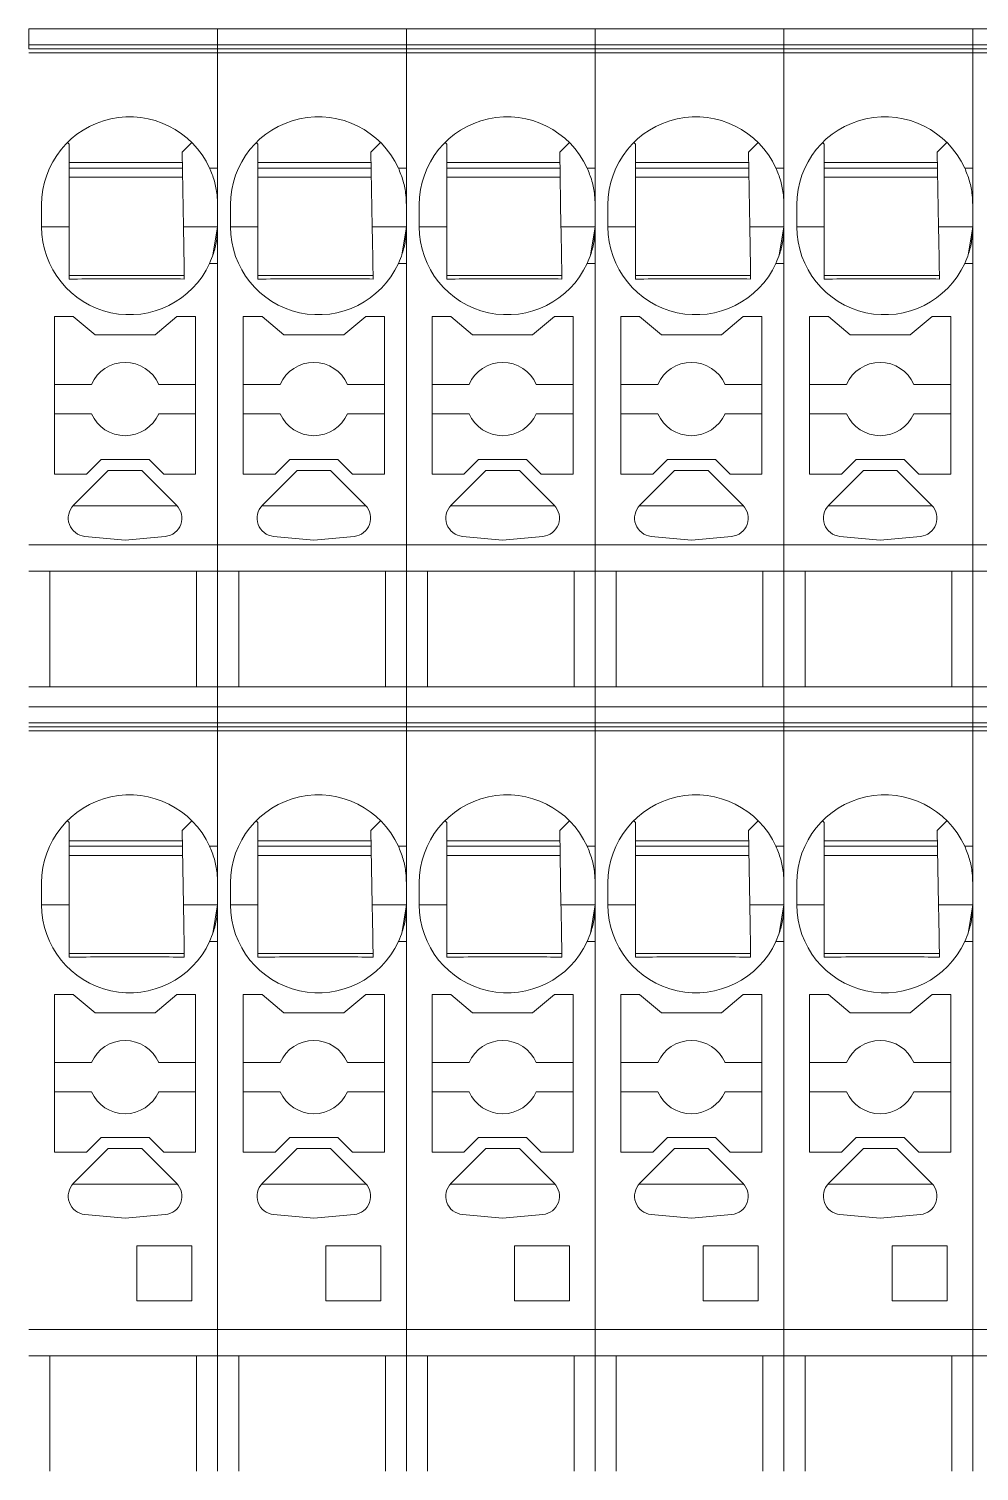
# Model space of a CAD drawing. Header units: millimetres. Extents: x 91 to 341, y 63 to 263.
# Drawn here: x 217.05 to 230.01, y 110.11 to 129.79 of the extents above; entities that cross this region are included whole.
import ezdxf

# ---------------------------------------------------------------- set-up
doc = ezdxf.new("R2010")
doc.units = ezdxf.units.MM

msp = doc.modelspace()

# ---------------------------------------------------------------- linework, layer by layer
at = {"color": 7, "linetype": 'Continuous', "lineweight": 15}
for p, q in [((219.627, 129.789), (217.052, 129.789)), ((217.052, 129.572), (217.052, 129.789)), ((219.627, 129.789), (219.627, 129.572)), ((222.202, 129.789), (219.627, 129.789)), ((224.777, 129.789), (222.202, 129.789)), ((222.202, 129.572), (222.202, 129.789)), ((227.352, 129.789), (224.777, 129.789)), ((224.777, 129.572), (224.777, 129.789)), ((227.352, 129.789), (227.352, 129.572)), ((229.927, 129.789), (227.352, 129.789)), ((232.502, 129.789), (229.927, 129.789)), ((229.927, 129.572), (229.927, 129.789)), ((219.627, 129.572), (217.052, 129.572)), ((217.052, 129.517), (217.052, 129.572)), ((217.052, 129.517), (219.627, 129.517)), ((217.052, 129.463), (219.627, 129.463)), ((219.627, 129.572), (219.627, 129.517)), ((222.202, 129.572), (219.627, 129.572)), ((219.627, 129.517), (219.627, 129.463)), ((219.627, 129.517), (222.202, 129.517)), ((219.627, 129.463), (219.627, 127.889)), ((219.627, 129.463), (222.202, 129.463)), ((219.627, 129.463), (219.627, 122.748)), ((224.777, 129.572), (222.202, 129.572)), ((222.202, 129.517), (222.202, 129.572)), ((222.202, 129.517), (224.777, 129.517)), ((222.202, 129.463), (222.202, 129.517)), ((222.202, 129.463), (224.777, 129.463)), ((222.202, 129.463), (222.202, 122.748)), ((222.202, 129.463), (222.202, 127.889)), ((227.352, 129.572), (224.777, 129.572)), ((224.777, 129.517), (224.777, 129.572)), ((224.777, 129.517), (227.352, 129.517)), ((224.777, 129.463), (224.777, 129.517)), ((224.777, 129.463), (227.352, 129.463)), ((224.777, 129.463), (224.777, 122.748)), ((224.777, 129.463), (224.777, 127.889)), ((227.352, 129.572), (227.352, 129.517)), ((229.927, 129.572), (227.352, 129.572)), ((227.352, 129.517), (227.352, 129.463)), ((227.352, 129.517), (229.927, 129.517)), ((227.352, 129.463), (227.352, 127.889)), ((227.352, 129.463), (229.927, 129.463)), ((227.352, 129.463), (227.352, 122.748)), ((232.502, 129.572), (229.927, 129.572)), ((229.927, 129.517), (229.927, 129.572)), ((229.927, 129.517), (232.502, 129.517)), ((229.927, 129.463), (229.927, 129.517)), ((229.927, 129.463), (232.502, 129.463)), ((229.927, 129.463), (229.927, 122.748)), ((229.927, 129.463), (229.927, 127.889)), ((217.579, 128.237), (217.602, 128.214)), ((217.602, 128.214), (217.602, 127.089)), ((219.276, 128.237), (219.144, 128.105)), ((219.161, 127.089), (219.144, 128.105)), ((220.154, 128.237), (220.177, 128.214)), ((220.177, 128.214), (220.177, 127.089)), ((221.851, 128.237), (221.719, 128.105)), ((221.736, 127.089), (221.719, 128.105)), ((222.729, 128.237), (222.752, 128.214)), ((222.752, 128.214), (222.752, 127.089)), ((224.426, 128.237), (224.294, 128.105)), ((224.311, 127.089), (224.294, 128.105)), ((225.304, 128.237), (225.327, 128.214)), ((225.327, 128.214), (225.327, 127.089)), ((227.001, 128.237), (226.869, 128.105)), ((226.886, 127.089), (226.869, 128.105)), ((227.879, 128.237), (227.902, 128.214)), ((227.902, 128.214), (227.902, 127.089)), ((229.576, 128.237), (229.444, 128.105)), ((229.461, 127.089), (229.444, 128.105)), ((219.146, 127.964), (217.602, 127.964)), ((219.148, 127.889), (217.602, 127.889)), ((219.627, 127.889), (219.518, 127.889)), ((221.721, 127.964), (220.177, 127.964)), ((221.723, 127.889), (220.177, 127.889)), ((222.202, 127.889), (222.093, 127.889)), ((224.296, 127.964), (222.752, 127.964)), ((224.298, 127.889), (222.752, 127.889)), ((224.777, 127.889), (224.668, 127.889)), ((226.871, 127.964), (225.327, 127.964)), ((226.873, 127.889), (225.327, 127.889)), ((227.352, 127.889), (227.243, 127.889)), ((229.446, 127.964), (227.902, 127.964)), ((229.448, 127.889), (227.902, 127.889)), ((229.927, 127.889), (229.818, 127.889)), ((217.602, 127.764), (219.15, 127.764)), ((220.177, 127.764), (221.725, 127.764)), ((222.752, 127.764), (224.3, 127.764)), ((225.327, 127.764), (226.875, 127.764)), ((227.902, 127.764), (229.45, 127.764)), ((217.227, 127.089), (217.227, 127.389)), ((219.802, 127.089), (219.802, 127.389)), ((222.377, 127.089), (222.377, 127.389)), ((224.952, 127.089), (224.952, 127.389)), ((227.527, 127.089), (227.527, 127.389)), ((217.227, 127.089), (217.602, 127.089)), ((219.161, 127.089), (219.627, 127.089)), ((219.563, 126.7), (219.627, 127.089)), ((219.802, 127.089), (220.177, 127.089)), ((221.736, 127.089), (222.202, 127.089)), ((222.138, 126.7), (222.202, 127.089)), ((222.377, 127.089), (222.752, 127.089)), ((224.311, 127.089), (224.777, 127.089)), ((224.713, 126.7), (224.777, 127.089)), ((224.952, 127.089), (225.327, 127.089)), ((226.886, 127.089), (227.352, 127.089)), ((227.288, 126.7), (227.352, 127.089)), ((227.527, 127.089), (227.902, 127.089)), ((229.461, 127.089), (229.927, 127.089)), ((229.863, 126.7), (229.927, 127.089)), ((219.627, 126.589), (219.518, 126.589)), ((219.627, 126.589), (219.627, 122.748)), ((222.202, 126.589), (222.093, 126.589)), ((222.202, 126.589), (222.202, 122.748)), ((224.777, 126.589), (224.668, 126.589)), ((224.777, 126.589), (224.777, 122.748)), ((227.352, 126.589), (227.243, 126.589)), ((227.352, 126.589), (227.352, 122.748)), ((229.927, 126.589), (229.818, 126.589)), ((229.927, 126.589), (229.927, 122.748)), ((217.602, 126.424), (219.177, 126.424)), ((220.177, 126.424), (221.752, 126.424)), ((222.752, 126.424), (224.327, 126.424)), ((225.327, 126.424), (226.902, 126.424)), ((227.902, 126.424), (229.477, 126.424)), ((217.658, 125.864), (217.402, 125.864)), ((217.402, 125.864), (217.402, 123.714)), ((217.956, 125.614), (217.658, 125.864)), ((219.072, 125.864), (218.774, 125.614)), ((219.327, 125.864), (219.072, 125.864)), ((219.327, 123.714), (219.327, 125.864)), ((220.233, 125.864), (219.977, 125.864)), ((219.977, 125.864), (219.977, 123.714)), ((220.531, 125.614), (220.233, 125.864)), ((221.647, 125.864), (221.349, 125.614)), ((221.902, 125.864), (221.647, 125.864)), ((221.902, 123.714), (221.902, 125.864)), ((222.808, 125.864), (222.552, 125.864)), ((222.552, 125.864), (222.552, 123.714)), ((223.106, 125.614), (222.808, 125.864)), ((224.222, 125.864), (223.924, 125.614)), ((224.477, 125.864), (224.222, 125.864)), ((224.477, 123.714), (224.477, 125.864)), ((225.383, 125.864), (225.127, 125.864)), ((225.127, 125.864), (225.127, 123.714)), ((225.681, 125.614), (225.383, 125.864)), ((226.797, 125.864), (226.499, 125.614)), ((227.052, 125.864), (226.797, 125.864)), ((227.052, 123.714), (227.052, 125.864)), ((227.958, 125.864), (227.702, 125.864)), ((227.702, 125.864), (227.702, 123.714)), ((228.256, 125.614), (227.958, 125.864)), ((229.372, 125.864), (229.074, 125.614)), ((229.627, 125.864), (229.372, 125.864)), ((229.627, 123.714), (229.627, 125.864)), ((218.774, 125.614), (217.956, 125.614)), ((221.349, 125.614), (220.531, 125.614)), ((223.924, 125.614), (223.106, 125.614)), ((226.499, 125.614), (225.681, 125.614)), ((229.074, 125.614), (228.256, 125.614)), ((217.402, 124.939), (217.907, 124.939)), ((219.327, 124.939), (218.823, 124.939)), ((219.977, 124.939), (220.482, 124.939)), ((221.902, 124.939), (221.398, 124.939)), ((222.552, 124.939), (223.057, 124.939)), ((224.477, 124.939), (223.973, 124.939)), ((225.127, 124.939), (225.632, 124.939)), ((227.052, 124.939), (226.548, 124.939)), ((227.702, 124.939), (228.207, 124.939)), ((229.627, 124.939), (229.123, 124.939)), ((217.907, 124.539), (217.402, 124.539)), ((219.327, 124.539), (218.823, 124.539)), ((220.482, 124.539), (219.977, 124.539)), ((221.902, 124.539), (221.398, 124.539)), ((223.057, 124.539), (222.552, 124.539)), ((224.477, 124.539), (223.973, 124.539)), ((225.632, 124.539), (225.127, 124.539)), ((227.052, 124.539), (226.548, 124.539)), ((228.207, 124.539), (227.702, 124.539)), ((229.627, 124.539), (229.123, 124.539)), ((218.136, 123.764), (217.663, 123.291)), ((217.838, 123.714), (218.038, 123.914)), ((218.038, 123.914), (218.692, 123.914)), ((218.136, 123.764), (218.593, 123.764)), ((218.957, 123.4), (218.593, 123.764)), ((218.692, 123.914), (218.892, 123.714)), ((220.711, 123.764), (220.238, 123.291)), ((220.413, 123.714), (220.613, 123.914)), ((220.613, 123.914), (221.267, 123.914)), ((220.711, 123.764), (221.168, 123.764)), ((221.532, 123.4), (221.168, 123.764)), ((221.267, 123.914), (221.467, 123.714)), ((223.286, 123.764), (222.813, 123.291)), ((222.988, 123.714), (223.188, 123.914)), ((223.188, 123.914), (223.842, 123.914)), ((223.286, 123.764), (223.743, 123.764)), ((224.107, 123.4), (223.743, 123.764)), ((223.842, 123.914), (224.042, 123.714)), ((225.861, 123.764), (225.388, 123.291)), ((225.563, 123.714), (225.763, 123.914)), ((225.763, 123.914), (226.417, 123.914)), ((225.861, 123.764), (226.318, 123.764)), ((226.682, 123.4), (226.318, 123.764)), ((226.417, 123.914), (226.617, 123.714)), ((228.436, 123.764), (227.963, 123.291)), ((228.138, 123.714), (228.338, 123.914)), ((228.338, 123.914), (228.992, 123.914)), ((228.436, 123.764), (228.893, 123.764)), ((229.257, 123.4), (228.893, 123.764)), ((228.992, 123.914), (229.192, 123.714)), ((217.402, 123.714), (217.838, 123.714)), ((218.892, 123.714), (219.327, 123.714)), ((219.977, 123.714), (220.413, 123.714)), ((221.467, 123.714), (221.902, 123.714)), ((222.552, 123.714), (222.988, 123.714)), ((224.042, 123.714), (224.477, 123.714)), ((225.127, 123.714), (225.563, 123.714)), ((226.617, 123.714), (227.052, 123.714)), ((227.702, 123.714), (228.138, 123.714)), ((229.192, 123.714), (229.627, 123.714)), ((219.067, 123.291), (218.957, 123.4)), ((221.642, 123.291), (221.532, 123.4)), ((224.217, 123.291), (224.107, 123.4)), ((226.792, 123.291), (226.682, 123.4)), ((229.367, 123.291), (229.257, 123.4)), ((217.654, 123.28), (219.076, 123.28)), ((220.229, 123.28), (221.651, 123.28)), ((222.804, 123.28), (224.226, 123.28)), ((225.379, 123.28), (226.801, 123.28)), ((227.954, 123.28), (229.376, 123.28)), ((217.816, 122.865), (218.365, 122.813)), ((218.365, 122.813), (218.914, 122.865)), ((220.391, 122.865), (220.94, 122.813)), ((220.94, 122.813), (221.489, 122.865)), ((222.966, 122.865), (223.515, 122.813)), ((223.515, 122.813), (224.064, 122.865)), ((225.541, 122.865), (226.09, 122.813)), ((226.09, 122.813), (226.639, 122.865)), ((228.116, 122.865), (228.665, 122.813)), ((228.665, 122.813), (229.214, 122.865)), ((217.052, 122.748), (219.627, 122.748)), ((219.627, 122.748), (219.627, 122.389)), ((219.627, 122.748), (222.202, 122.748)), ((222.202, 122.748), (224.777, 122.748)), ((222.202, 122.748), (222.202, 122.389)), ((224.777, 122.748), (227.352, 122.748)), ((224.777, 122.748), (224.777, 122.389)), ((227.352, 122.748), (227.352, 122.389)), ((227.352, 122.748), (229.927, 122.748)), ((229.927, 122.748), (232.502, 122.748)), ((229.927, 122.748), (229.927, 122.389)), ((217.052, 122.389), (219.627, 122.389)), ((217.34, 122.389), (217.34, 120.814)), ((219.34, 122.389), (219.34, 120.814)), ((219.627, 122.389), (219.627, 120.814)), ((219.627, 122.389), (222.202, 122.389)), ((219.915, 122.389), (219.915, 120.814)), ((221.915, 122.389), (221.915, 120.814)), ((222.202, 122.389), (224.777, 122.389)), ((222.202, 122.389), (222.202, 120.814)), ((222.49, 122.389), (222.49, 120.814)), ((224.49, 122.389), (224.49, 120.814)), ((224.777, 122.389), (227.352, 122.389)), ((224.777, 122.389), (224.777, 120.814)), ((225.065, 122.389), (225.065, 120.814)), ((227.065, 122.389), (227.065, 120.814)), ((227.352, 122.389), (227.352, 120.814)), ((227.352, 122.389), (229.927, 122.389)), ((227.64, 122.389), (227.64, 120.814)), ((229.64, 122.389), (229.64, 120.814)), ((229.927, 122.389), (232.502, 122.389)), ((229.927, 122.389), (229.927, 120.814)), ((219.627, 120.814), (217.052, 120.814)), ((219.627, 120.814), (219.627, 120.539)), ((222.202, 120.814), (219.627, 120.814)), ((224.777, 120.814), (222.202, 120.814)), ((222.202, 120.539), (222.202, 120.814)), ((227.352, 120.814), (224.777, 120.814)), ((224.777, 120.539), (224.777, 120.814)), ((227.352, 120.814), (227.352, 120.539)), ((229.927, 120.814), (227.352, 120.814)), ((232.502, 120.814), (229.927, 120.814)), ((229.927, 120.539), (229.927, 120.814)), ((219.627, 120.539), (217.052, 120.539)), ((219.627, 120.539), (219.627, 120.322)), ((222.202, 120.539), (219.627, 120.539)), ((224.777, 120.539), (222.202, 120.539)), ((222.202, 120.322), (222.202, 120.539)), ((227.352, 120.539), (224.777, 120.539)), ((224.777, 120.322), (224.777, 120.539)), ((227.352, 120.539), (227.352, 120.322)), ((229.927, 120.539), (227.352, 120.539)), ((232.502, 120.539), (229.927, 120.539)), ((229.927, 120.322), (229.927, 120.539)), ((219.627, 120.322), (217.052, 120.322)), ((217.052, 120.267), (219.627, 120.267)), ((219.627, 120.322), (219.627, 120.267)), ((222.202, 120.322), (219.627, 120.322)), ((219.627, 120.267), (219.627, 120.213)), ((219.627, 120.267), (222.202, 120.267)), ((224.777, 120.322), (222.202, 120.322)), ((222.202, 120.267), (222.202, 120.322)), ((222.202, 120.267), (224.777, 120.267)), ((222.202, 120.213), (222.202, 120.267)), ((227.352, 120.322), (224.777, 120.322)), ((224.777, 120.267), (224.777, 120.322)), ((224.777, 120.267), (227.352, 120.267)), ((224.777, 120.213), (224.777, 120.267)), ((227.352, 120.322), (227.352, 120.267)), ((229.927, 120.322), (227.352, 120.322)), ((227.352, 120.267), (227.352, 120.213)), ((227.352, 120.267), (229.927, 120.267)), ((232.502, 120.322), (229.927, 120.322)), ((229.927, 120.267), (229.927, 120.322)), ((229.927, 120.267), (232.502, 120.267)), ((229.927, 120.213), (229.927, 120.267)), ((217.052, 120.213), (219.627, 120.213)), ((219.627, 120.213), (219.627, 118.639)), ((219.627, 120.213), (222.202, 120.213)), ((219.627, 120.213), (219.627, 112.048)), ((222.202, 120.213), (224.777, 120.213)), ((222.202, 120.213), (222.202, 112.048)), ((222.202, 120.213), (222.202, 118.639)), ((224.777, 120.213), (227.352, 120.213)), ((224.777, 120.213), (224.777, 112.048)), ((224.777, 120.213), (224.777, 118.639)), ((227.352, 120.213), (227.352, 118.639)), ((227.352, 120.213), (229.927, 120.213)), ((227.352, 120.213), (227.352, 112.048)), ((229.927, 120.213), (232.502, 120.213)), ((229.927, 120.213), (229.927, 112.048)), ((229.927, 120.213), (229.927, 118.639)), ((217.579, 118.987), (217.602, 118.964)), ((217.602, 118.964), (217.602, 117.839)), ((219.276, 118.987), (219.144, 118.855)), ((219.161, 117.839), (219.144, 118.855)), ((220.154, 118.987), (220.177, 118.964)), ((220.177, 118.964), (220.177, 117.839)), ((221.851, 118.987), (221.719, 118.855)), ((221.736, 117.839), (221.719, 118.855)), ((222.729, 118.987), (222.752, 118.964)), ((222.752, 118.964), (222.752, 117.839)), ((224.426, 118.987), (224.294, 118.855)), ((224.311, 117.839), (224.294, 118.855)), ((225.304, 118.987), (225.327, 118.964)), ((225.327, 118.964), (225.327, 117.839)), ((227.001, 118.987), (226.869, 118.855)), ((226.886, 117.839), (226.869, 118.855)), ((227.879, 118.987), (227.902, 118.964)), ((227.902, 118.964), (227.902, 117.839)), ((229.576, 118.987), (229.444, 118.855)), ((229.461, 117.839), (229.444, 118.855)), ((219.146, 118.714), (217.602, 118.714)), ((221.721, 118.714), (220.177, 118.714)), ((224.296, 118.714), (222.752, 118.714)), ((226.871, 118.714), (225.327, 118.714)), ((229.446, 118.714), (227.902, 118.714)), ((219.148, 118.639), (217.602, 118.639)), ((217.602, 118.514), (219.15, 118.514)), ((219.627, 118.639), (219.518, 118.639)), ((221.723, 118.639), (220.177, 118.639)), ((220.177, 118.514), (221.725, 118.514)), ((222.202, 118.639), (222.093, 118.639)), ((224.298, 118.639), (222.752, 118.639)), ((222.752, 118.514), (224.3, 118.514)), ((224.777, 118.639), (224.668, 118.639)), ((226.873, 118.639), (225.327, 118.639)), ((225.327, 118.514), (226.875, 118.514)), ((227.352, 118.639), (227.243, 118.639)), ((229.448, 118.639), (227.902, 118.639)), ((227.902, 118.514), (229.45, 118.514)), ((229.927, 118.639), (229.818, 118.639)), ((219.627, 118.289), (219.617, 118.289)), ((222.202, 118.289), (222.192, 118.289)), ((224.777, 118.289), (224.767, 118.289)), ((227.352, 118.289), (227.342, 118.289)), ((229.927, 118.289), (229.917, 118.289)), ((217.227, 117.839), (217.227, 118.139)), ((219.802, 117.839), (219.802, 118.139)), ((222.377, 117.839), (222.377, 118.139)), ((224.952, 117.839), (224.952, 118.139)), ((227.527, 117.839), (227.527, 118.139)), ((217.227, 117.839), (217.602, 117.839)), ((219.161, 117.839), (219.627, 117.839)), ((219.563, 117.45), (219.627, 117.839)), ((219.802, 117.839), (220.177, 117.839)), ((221.736, 117.839), (222.202, 117.839)), ((222.138, 117.45), (222.202, 117.839)), ((222.377, 117.839), (222.752, 117.839)), ((224.311, 117.839), (224.777, 117.839)), ((224.713, 117.45), (224.777, 117.839)), ((224.952, 117.839), (225.327, 117.839)), ((226.886, 117.839), (227.352, 117.839)), ((227.288, 117.45), (227.352, 117.839)), ((227.527, 117.839), (227.902, 117.839)), ((229.461, 117.839), (229.927, 117.839)), ((229.863, 117.45), (229.927, 117.839)), ((219.627, 117.339), (219.518, 117.339)), ((219.627, 117.339), (219.627, 112.048)), ((222.202, 117.339), (222.093, 117.339)), ((222.202, 117.339), (222.202, 112.048)), ((224.777, 117.339), (224.668, 117.339)), ((224.777, 117.339), (224.777, 112.048)), ((227.352, 117.339), (227.243, 117.339)), ((227.352, 117.339), (227.352, 112.048)), ((229.927, 117.339), (229.818, 117.339)), ((229.927, 117.339), (229.927, 112.048)), ((217.602, 117.174), (219.177, 117.174)), ((220.177, 117.174), (221.752, 117.174)), ((222.752, 117.174), (224.327, 117.174)), ((225.327, 117.174), (226.902, 117.174)), ((227.902, 117.174), (229.477, 117.174)), ((217.658, 116.614), (217.402, 116.614)), ((217.402, 116.614), (217.402, 114.464)), ((217.956, 116.364), (217.658, 116.614)), ((219.072, 116.614), (218.774, 116.364)), ((219.327, 116.614), (219.072, 116.614)), ((219.327, 114.464), (219.327, 116.614)), ((220.233, 116.614), (219.977, 116.614)), ((219.977, 116.614), (219.977, 114.464)), ((220.531, 116.364), (220.233, 116.614)), ((221.647, 116.614), (221.349, 116.364)), ((221.902, 116.614), (221.647, 116.614)), ((221.902, 114.464), (221.902, 116.614)), ((222.808, 116.614), (222.552, 116.614)), ((222.552, 116.614), (222.552, 114.464)), ((223.106, 116.364), (222.808, 116.614)), ((224.222, 116.614), (223.924, 116.364)), ((224.477, 116.614), (224.222, 116.614)), ((224.477, 114.464), (224.477, 116.614)), ((225.383, 116.614), (225.127, 116.614)), ((225.127, 116.614), (225.127, 114.464)), ((225.681, 116.364), (225.383, 116.614)), ((226.797, 116.614), (226.499, 116.364)), ((227.052, 116.614), (226.797, 116.614)), ((227.052, 114.464), (227.052, 116.614)), ((227.958, 116.614), (227.702, 116.614)), ((227.702, 116.614), (227.702, 114.464)), ((228.256, 116.364), (227.958, 116.614)), ((229.372, 116.614), (229.074, 116.364)), ((229.627, 116.614), (229.372, 116.614)), ((229.627, 114.464), (229.627, 116.614)), ((218.774, 116.364), (217.956, 116.364)), ((221.349, 116.364), (220.531, 116.364)), ((223.924, 116.364), (223.106, 116.364)), ((226.499, 116.364), (225.681, 116.364)), ((229.074, 116.364), (228.256, 116.364)), ((217.907, 115.689), (217.402, 115.689)), ((218.823, 115.689), (219.327, 115.689)), ((220.482, 115.689), (219.977, 115.689)), ((221.398, 115.689), (221.902, 115.689)), ((223.057, 115.689), (222.552, 115.689)), ((223.973, 115.689), (224.477, 115.689)), ((225.632, 115.689), (225.127, 115.689)), ((226.548, 115.689), (227.052, 115.689)), ((228.207, 115.689), (227.702, 115.689)), ((229.123, 115.689), (229.627, 115.689)), ((217.907, 115.289), (217.402, 115.289)), ((219.327, 115.289), (218.823, 115.289)), ((220.482, 115.289), (219.977, 115.289)), ((221.902, 115.289), (221.398, 115.289)), ((223.057, 115.289), (222.552, 115.289)), ((224.477, 115.289), (223.973, 115.289)), ((225.632, 115.289), (225.127, 115.289)), ((227.052, 115.289), (226.548, 115.289)), ((228.207, 115.289), (227.702, 115.289)), ((229.627, 115.289), (229.123, 115.289)), ((218.136, 114.514), (217.663, 114.041)), ((217.838, 114.464), (218.038, 114.664)), ((218.038, 114.664), (218.692, 114.664)), ((218.136, 114.514), (218.593, 114.514)), ((218.957, 114.15), (218.593, 114.514)), ((218.692, 114.664), (218.892, 114.464)), ((220.711, 114.514), (220.238, 114.041)), ((220.413, 114.464), (220.613, 114.664)), ((220.613, 114.664), (221.267, 114.664)), ((220.711, 114.514), (221.168, 114.514)), ((221.532, 114.15), (221.168, 114.514)), ((221.267, 114.664), (221.467, 114.464)), ((223.286, 114.514), (222.813, 114.041)), ((222.988, 114.464), (223.188, 114.664)), ((223.188, 114.664), (223.842, 114.664)), ((223.286, 114.514), (223.743, 114.514)), ((224.107, 114.15), (223.743, 114.514)), ((223.842, 114.664), (224.042, 114.464)), ((225.861, 114.514), (225.388, 114.041)), ((225.563, 114.464), (225.763, 114.664)), ((225.763, 114.664), (226.417, 114.664)), ((225.861, 114.514), (226.318, 114.514)), ((226.682, 114.15), (226.318, 114.514)), ((226.417, 114.664), (226.617, 114.464)), ((228.436, 114.514), (227.963, 114.041)), ((228.138, 114.464), (228.338, 114.664)), ((228.338, 114.664), (228.992, 114.664)), ((228.436, 114.514), (228.893, 114.514)), ((229.257, 114.15), (228.893, 114.514)), ((228.992, 114.664), (229.192, 114.464)), ((217.402, 114.464), (217.838, 114.464)), ((218.892, 114.464), (219.327, 114.464)), ((219.977, 114.464), (220.413, 114.464)), ((221.467, 114.464), (221.902, 114.464)), ((222.552, 114.464), (222.988, 114.464)), ((224.042, 114.464), (224.477, 114.464)), ((225.127, 114.464), (225.563, 114.464)), ((226.617, 114.464), (227.052, 114.464)), ((227.702, 114.464), (228.138, 114.464)), ((229.192, 114.464), (229.627, 114.464)), ((219.067, 114.041), (218.957, 114.15)), ((221.642, 114.041), (221.532, 114.15)), ((224.217, 114.041), (224.107, 114.15)), ((226.792, 114.041), (226.682, 114.15)), ((229.367, 114.041), (229.257, 114.15)), ((217.654, 114.03), (219.076, 114.03)), ((220.229, 114.03), (221.651, 114.03)), ((222.804, 114.03), (224.226, 114.03)), ((225.379, 114.03), (226.801, 114.03)), ((227.954, 114.03), (229.376, 114.03)), ((217.816, 113.615), (218.365, 113.563)), ((218.365, 113.563), (218.914, 113.615)), ((220.391, 113.615), (220.94, 113.563)), ((220.94, 113.563), (221.489, 113.615)), ((222.966, 113.615), (223.515, 113.563)), ((223.515, 113.563), (224.064, 113.615)), ((225.541, 113.615), (226.09, 113.563)), ((226.09, 113.563), (226.639, 113.615)), ((228.116, 113.615), (228.665, 113.563)), ((228.665, 113.563), (229.214, 113.615)), ((219.277, 113.189), (218.527, 113.189)), ((218.527, 113.189), (218.527, 112.439)), ((219.277, 112.439), (219.277, 113.189)), ((221.852, 113.189), (221.102, 113.189)), ((221.102, 113.189), (221.102, 112.439)), ((221.852, 112.439), (221.852, 113.189)), ((224.427, 113.189), (223.677, 113.189)), ((223.677, 113.189), (223.677, 112.439)), ((224.427, 112.439), (224.427, 113.189)), ((227.002, 113.189), (226.252, 113.189)), ((226.252, 113.189), (226.252, 112.439)), ((227.002, 112.439), (227.002, 113.189)), ((229.577, 113.189), (228.827, 113.189)), ((228.827, 113.189), (228.827, 112.439)), ((229.577, 112.439), (229.577, 113.189)), ((218.527, 112.439), (219.277, 112.439)), ((221.102, 112.439), (221.852, 112.439)), ((223.677, 112.439), (224.427, 112.439)), ((226.252, 112.439), (227.002, 112.439)), ((228.827, 112.439), (229.577, 112.439)), ((217.052, 112.048), (219.627, 112.048)), ((219.627, 112.048), (219.627, 111.689)), ((219.627, 112.048), (222.202, 112.048)), ((222.202, 112.048), (224.777, 112.048)), ((222.202, 112.048), (222.202, 111.689)), ((224.777, 112.048), (227.352, 112.048)), ((224.777, 112.048), (224.777, 111.689)), ((227.352, 112.048), (227.352, 111.689)), ((227.352, 112.048), (229.927, 112.048)), ((229.927, 112.048), (232.502, 112.048)), ((229.927, 112.048), (229.927, 111.689)), ((217.052, 111.689), (219.627, 111.689)), ((217.34, 111.689), (217.34, 110.114)), ((219.34, 111.689), (219.34, 110.114)), ((219.627, 111.689), (219.627, 110.114)), ((219.627, 111.689), (222.202, 111.689)), ((219.915, 111.689), (219.915, 110.114)), ((221.915, 111.689), (221.915, 110.114)), ((222.202, 111.689), (224.777, 111.689)), ((222.202, 111.689), (222.202, 110.114)), ((222.49, 111.689), (222.49, 110.114)), ((224.49, 111.689), (224.49, 110.114)), ((224.777, 111.689), (227.352, 111.689)), ((224.777, 111.689), (224.777, 110.114)), ((225.065, 111.689), (225.065, 110.114)), ((227.065, 111.689), (227.065, 110.114)), ((227.352, 111.689), (227.352, 110.114)), ((227.352, 111.689), (229.927, 111.689)), ((227.64, 111.689), (227.64, 110.114)), ((229.64, 111.689), (229.64, 110.114)), ((229.927, 111.689), (232.502, 111.689)), ((229.927, 111.689), (229.927, 110.114))]:
    msp.add_line(p, q, dxfattribs=at)
for centre, radius, start, end in [((218.427, 127.389), 1.2, 24.6243, 180), ((221.002, 127.389), 1.2, 24.6243, 180), ((223.577, 127.389), 1.2, 24.6243, 180), ((226.152, 127.389), 1.2, 24.6243, 180), ((228.727, 127.389), 1.2, 24.6243, 180), ((218.427, 127.089), 1.2, 180, 335.3757), ((221.002, 127.089), 1.2, 180, 335.3757), ((223.577, 127.089), 1.2, 180, 335.3757), ((226.152, 127.089), 1.2, 180, 335.3757), ((228.727, 127.089), 1.2, 180, 335.3757), ((218.365, 124.739), 0.5, 23.5782, 156.4218), ((220.94, 124.739), 0.5, 23.5782, 156.4218), ((223.515, 124.739), 0.5, 23.5782, 156.4218), ((226.09, 124.739), 0.5, 23.5782, 156.4218), ((228.665, 124.739), 0.5, 23.5782, 156.4218), ((218.365, 124.739), 0.5, 203.5782, 336.4218), ((220.94, 124.739), 0.5, 203.5782, 336.4218), ((223.515, 124.739), 0.5, 203.5782, 336.4218), ((226.09, 124.739), 0.5, 203.5782, 336.4218), ((228.665, 124.739), 0.5, 203.5782, 336.4218), ((217.84, 123.114), 0.25, 135, 264.5597), ((218.89, 123.114), 0.25, 275.4403, 45), ((220.415, 123.114), 0.25, 135, 264.5597), ((221.465, 123.114), 0.25, 275.4403, 45), ((222.99, 123.114), 0.25, 135, 264.5597), ((224.04, 123.114), 0.25, 275.4403, 45), ((225.565, 123.114), 0.25, 135, 264.5597), ((226.615, 123.114), 0.25, 275.4403, 45), ((228.14, 123.114), 0.25, 135, 264.5597), ((229.19, 123.114), 0.25, 275.4403, 45), ((218.427, 118.139), 1.2, 24.6243, 180), ((221.002, 118.139), 1.2, 24.6243, 180), ((223.577, 118.139), 1.2, 24.6243, 180), ((226.152, 118.139), 1.2, 24.6243, 180), ((228.727, 118.139), 1.2, 24.6243, 180), ((218.427, 117.839), 1.2, 180, 335.3757), ((221.002, 117.839), 1.2, 180, 335.3757), ((223.577, 117.839), 1.2, 180, 335.3757), ((226.152, 117.839), 1.2, 180, 335.3757), ((228.727, 117.839), 1.2, 180, 335.3757), ((218.365, 115.489), 0.5, 23.5782, 156.4218), ((220.94, 115.489), 0.5, 23.5782, 156.4218), ((223.515, 115.489), 0.5, 23.5782, 156.4218), ((226.09, 115.489), 0.5, 23.5782, 156.4218), ((228.665, 115.489), 0.5, 23.5782, 156.4218), ((218.365, 115.489), 0.5, 203.5782, 336.4218), ((220.94, 115.489), 0.5, 203.5782, 336.4218), ((223.515, 115.489), 0.5, 203.5782, 336.4218), ((226.09, 115.489), 0.5, 203.5782, 336.4218), ((228.665, 115.489), 0.5, 203.5782, 336.4218), ((217.84, 113.864), 0.25, 135, 264.5597), ((218.89, 113.864), 0.25, 275.4403, 45), ((220.415, 113.864), 0.25, 135, 264.5597), ((221.465, 113.864), 0.25, 275.4403, 45), ((222.99, 113.864), 0.25, 135, 264.5597), ((224.04, 113.864), 0.25, 275.4403, 45), ((225.565, 113.864), 0.25, 135, 264.5597), ((226.615, 113.864), 0.25, 275.4403, 45), ((228.14, 113.864), 0.25, 135, 264.5597), ((229.19, 113.864), 0.25, 275.4403, 45)]:
    msp.add_arc(centre, radius, start, end, dxfattribs=at)
for points, knots in [([(219.518, 127.889), (219.541, 127.833), (219.584, 127.728), (219.622, 127.547), (219.626, 127.433), (219.627, 127.389)], [0, 0, 0, 0, 0.406693, 0.767315, 1, 1, 1, 1]), ([(222.093, 127.889), (222.116, 127.833), (222.159, 127.728), (222.197, 127.547), (222.201, 127.433), (222.202, 127.389)], [0, 0, 0, 0, 0.406693, 0.767315, 1, 1, 1, 1]), ([(224.668, 127.889), (224.691, 127.833), (224.734, 127.728), (224.772, 127.547), (224.776, 127.433), (224.777, 127.389)], [0, 0, 0, 0, 0.406693, 0.767315, 1, 1, 1, 1]), ([(227.243, 127.889), (227.266, 127.833), (227.309, 127.728), (227.347, 127.547), (227.351, 127.433), (227.352, 127.389)], [0, 0, 0, 0, 0.406693, 0.767315, 1, 1, 1, 1]), ([(229.818, 127.889), (229.841, 127.833), (229.884, 127.728), (229.922, 127.547), (229.926, 127.433), (229.927, 127.389)], [0, 0, 0, 0, 0.406693, 0.767315, 1, 1, 1, 1]), ([(217.602, 127.089), (217.602, 127.024), (217.602, 126.868), (217.602, 126.621), (217.602, 126.466), (217.602, 126.375)], [0, 0, 0, 0, 0.2214847, 0.5375323, 1, 1, 1, 1]), ([(219.173, 126.376), (219.172, 126.493), (219.169, 126.654), (219.165, 126.913), (219.162, 127.035), (219.161, 127.089)], [0, 0, 0, 0, 0.5946865, 0.820984, 1, 1, 1, 1]), ([(219.627, 127.089), (219.624, 127.024), (219.618, 126.894), (219.574, 126.722), (219.537, 126.633), (219.518, 126.589)], [0, 0, 0, 0, 0.338397, 0.675497, 1, 1, 1, 1]), ([(220.177, 127.089), (220.177, 127.024), (220.177, 126.868), (220.177, 126.621), (220.177, 126.466), (220.177, 126.375)], [0, 0, 0, 0, 0.2214847, 0.5375323, 1, 1, 1, 1]), ([(221.748, 126.376), (221.747, 126.493), (221.744, 126.654), (221.74, 126.913), (221.737, 127.035), (221.736, 127.089)], [0, 0, 0, 0, 0.594686, 0.820984, 1, 1, 1, 1]), ([(222.202, 127.089), (222.199, 127.024), (222.193, 126.894), (222.149, 126.722), (222.112, 126.633), (222.093, 126.589)], [0, 0, 0, 0, 0.338397, 0.675497, 1, 1, 1, 1]), ([(222.752, 127.089), (222.752, 127.024), (222.752, 126.868), (222.752, 126.621), (222.752, 126.466), (222.752, 126.375)], [0, 0, 0, 0, 0.2214847, 0.5375323, 1, 1, 1, 1]), ([(224.323, 126.376), (224.322, 126.493), (224.319, 126.654), (224.315, 126.913), (224.312, 127.035), (224.311, 127.089)], [0, 0, 0, 0, 0.5946865, 0.820984, 1, 1, 1, 1]), ([(224.777, 127.089), (224.774, 127.024), (224.768, 126.894), (224.724, 126.722), (224.687, 126.633), (224.668, 126.589)], [0, 0, 0, 0, 0.338397, 0.675497, 1, 1, 1, 1]), ([(225.327, 127.089), (225.327, 127.024), (225.327, 126.868), (225.327, 126.621), (225.327, 126.466), (225.327, 126.375)], [0, 0, 0, 0, 0.221485, 0.537532, 1, 1, 1, 1]), ([(226.898, 126.376), (226.897, 126.493), (226.894, 126.654), (226.89, 126.913), (226.887, 127.035), (226.886, 127.089)], [0, 0, 0, 0, 0.5946865, 0.820984, 1, 1, 1, 1]), ([(227.352, 127.089), (227.349, 127.024), (227.343, 126.894), (227.299, 126.722), (227.262, 126.633), (227.243, 126.589)], [0, 0, 0, 0, 0.338397, 0.675497, 1, 1, 1, 1]), ([(227.902, 127.089), (227.902, 127.024), (227.902, 126.868), (227.902, 126.621), (227.902, 126.466), (227.902, 126.375)], [0, 0, 0, 0, 0.2214847, 0.5375323, 1, 1, 1, 1]), ([(229.473, 126.376), (229.472, 126.493), (229.469, 126.654), (229.465, 126.913), (229.462, 127.035), (229.461, 127.089)], [0, 0, 0, 0, 0.5946865, 0.820984, 1, 1, 1, 1]), ([(229.927, 127.089), (229.924, 127.024), (229.918, 126.894), (229.874, 126.722), (229.837, 126.633), (229.818, 126.589)], [0, 0, 0, 0, 0.338397, 0.675497, 1, 1, 1, 1]), ([(217.602, 126.375), (217.752, 126.376), (217.939, 126.379), (218.241, 126.38), (218.4, 126.381), (218.57, 126.38), (218.862, 126.379), (219.039, 126.377), (219.173, 126.376)], [0, 0, 0, 0, 0.357293, 0.444287, 0.518254, 0.592604, 0.689691, 1, 1, 1, 1]), ([(220.177, 126.375), (220.327, 126.376), (220.514, 126.379), (220.816, 126.38), (220.975, 126.381), (221.145, 126.38), (221.437, 126.379), (221.614, 126.377), (221.748, 126.376)], [0, 0, 0, 0, 0.357293, 0.444287, 0.518254, 0.592604, 0.689691, 1, 1, 1, 1]), ([(222.752, 126.375), (222.902, 126.376), (223.089, 126.379), (223.391, 126.38), (223.55, 126.381), (223.72, 126.38), (224.012, 126.379), (224.189, 126.377), (224.323, 126.376)], [0, 0, 0, 0, 0.357293, 0.444287, 0.518254, 0.592604, 0.689691, 1, 1, 1, 1]), ([(225.327, 126.375), (225.477, 126.376), (225.664, 126.379), (225.966, 126.38), (226.125, 126.381), (226.295, 126.38), (226.587, 126.379), (226.764, 126.377), (226.898, 126.376)], [0, 0, 0, 0, 0.357293, 0.444287, 0.518254, 0.592604, 0.689691, 1, 1, 1, 1]), ([(227.902, 126.375), (228.052, 126.376), (228.239, 126.379), (228.541, 126.38), (228.7, 126.381), (228.87, 126.38), (229.162, 126.379), (229.339, 126.377), (229.473, 126.376)], [0, 0, 0, 0, 0.357293, 0.444287, 0.518254, 0.592604, 0.689691, 1, 1, 1, 1]), ([(219.518, 118.639), (219.541, 118.583), (219.584, 118.478), (219.622, 118.297), (219.626, 118.183), (219.627, 118.139)], [0, 0, 0, 0, 0.406693, 0.767315, 1, 1, 1, 1]), ([(222.093, 118.639), (222.116, 118.583), (222.159, 118.478), (222.197, 118.297), (222.201, 118.183), (222.202, 118.139)], [0, 0, 0, 0, 0.406693, 0.767315, 1, 1, 1, 1]), ([(224.668, 118.639), (224.691, 118.583), (224.734, 118.478), (224.772, 118.297), (224.776, 118.183), (224.777, 118.139)], [0, 0, 0, 0, 0.406693, 0.767315, 1, 1, 1, 1]), ([(227.243, 118.639), (227.266, 118.583), (227.309, 118.478), (227.347, 118.297), (227.351, 118.183), (227.352, 118.139)], [0, 0, 0, 0, 0.406693, 0.767315, 1, 1, 1, 1]), ([(229.818, 118.639), (229.841, 118.583), (229.884, 118.478), (229.922, 118.297), (229.926, 118.183), (229.927, 118.139)], [0, 0, 0, 0, 0.406693, 0.767315, 1, 1, 1, 1]), ([(217.602, 117.839), (217.602, 117.774), (217.602, 117.618), (217.602, 117.371), (217.602, 117.216), (217.602, 117.125)], [0, 0, 0, 0, 0.221485, 0.537532, 1, 1, 1, 1]), ([(219.173, 117.126), (219.172, 117.243), (219.169, 117.404), (219.165, 117.663), (219.162, 117.785), (219.161, 117.839)], [0, 0, 0, 0, 0.594686, 0.820984, 1, 1, 1, 1]), ([(219.627, 117.839), (219.624, 117.774), (219.618, 117.644), (219.574, 117.472), (219.537, 117.383), (219.518, 117.339)], [0, 0, 0, 0, 0.338397, 0.675497, 1, 1, 1, 1]), ([(220.177, 117.839), (220.177, 117.774), (220.177, 117.618), (220.177, 117.371), (220.177, 117.216), (220.177, 117.125)], [0, 0, 0, 0, 0.221485, 0.537532, 1, 1, 1, 1]), ([(221.748, 117.126), (221.747, 117.243), (221.744, 117.404), (221.74, 117.663), (221.737, 117.785), (221.736, 117.839)], [0, 0, 0, 0, 0.594686, 0.820984, 1, 1, 1, 1]), ([(222.202, 117.839), (222.199, 117.774), (222.193, 117.644), (222.149, 117.472), (222.112, 117.383), (222.093, 117.339)], [0, 0, 0, 0, 0.338397, 0.675497, 1, 1, 1, 1]), ([(222.752, 117.839), (222.752, 117.774), (222.752, 117.618), (222.752, 117.371), (222.752, 117.216), (222.752, 117.125)], [0, 0, 0, 0, 0.221485, 0.537532, 1, 1, 1, 1]), ([(224.323, 117.126), (224.322, 117.243), (224.319, 117.404), (224.315, 117.663), (224.312, 117.785), (224.311, 117.839)], [0, 0, 0, 0, 0.594686, 0.820984, 1, 1, 1, 1]), ([(224.777, 117.839), (224.774, 117.774), (224.768, 117.644), (224.724, 117.472), (224.687, 117.383), (224.668, 117.339)], [0, 0, 0, 0, 0.338397, 0.675497, 1, 1, 1, 1]), ([(225.327, 117.839), (225.327, 117.774), (225.327, 117.618), (225.327, 117.371), (225.327, 117.216), (225.327, 117.125)], [0, 0, 0, 0, 0.221485, 0.537532, 1, 1, 1, 1]), ([(226.898, 117.126), (226.897, 117.243), (226.894, 117.404), (226.89, 117.663), (226.887, 117.785), (226.886, 117.839)], [0, 0, 0, 0, 0.594686, 0.820984, 1, 1, 1, 1]), ([(227.352, 117.839), (227.349, 117.774), (227.343, 117.644), (227.299, 117.472), (227.262, 117.383), (227.243, 117.339)], [0, 0, 0, 0, 0.338397, 0.675497, 1, 1, 1, 1]), ([(227.902, 117.839), (227.902, 117.774), (227.902, 117.618), (227.902, 117.371), (227.902, 117.216), (227.902, 117.125)], [0, 0, 0, 0, 0.221485, 0.537532, 1, 1, 1, 1]), ([(229.473, 117.126), (229.472, 117.243), (229.469, 117.404), (229.465, 117.663), (229.462, 117.785), (229.461, 117.839)], [0, 0, 0, 0, 0.594686, 0.820984, 1, 1, 1, 1]), ([(229.927, 117.839), (229.924, 117.774), (229.918, 117.644), (229.874, 117.472), (229.837, 117.383), (229.818, 117.339)], [0, 0, 0, 0, 0.338397, 0.675497, 1, 1, 1, 1]), ([(217.602, 117.125), (217.752, 117.126), (217.939, 117.129), (218.241, 117.13), (218.4, 117.131), (218.57, 117.13), (218.862, 117.129), (219.039, 117.127), (219.173, 117.126)], [0, 0, 0, 0, 0.357293, 0.444287, 0.518254, 0.592604, 0.689691, 1, 1, 1, 1]), ([(220.177, 117.125), (220.327, 117.126), (220.514, 117.129), (220.816, 117.13), (220.975, 117.131), (221.145, 117.13), (221.437, 117.129), (221.614, 117.127), (221.748, 117.126)], [0, 0, 0, 0, 0.357293, 0.444287, 0.518254, 0.592604, 0.689691, 1, 1, 1, 1]), ([(222.752, 117.125), (222.902, 117.126), (223.089, 117.129), (223.391, 117.13), (223.55, 117.131), (223.72, 117.13), (224.012, 117.129), (224.189, 117.127), (224.323, 117.126)], [0, 0, 0, 0, 0.357293, 0.444287, 0.518254, 0.592604, 0.689691, 1, 1, 1, 1]), ([(225.327, 117.125), (225.477, 117.126), (225.664, 117.129), (225.966, 117.13), (226.125, 117.131), (226.295, 117.13), (226.587, 117.129), (226.764, 117.127), (226.898, 117.126)], [0, 0, 0, 0, 0.357293, 0.444287, 0.518254, 0.592604, 0.689691, 1, 1, 1, 1]), ([(227.902, 117.125), (228.052, 117.126), (228.239, 117.129), (228.541, 117.13), (228.7, 117.131), (228.87, 117.13), (229.162, 117.129), (229.339, 117.127), (229.473, 117.126)], [0, 0, 0, 0, 0.357293, 0.444287, 0.518254, 0.592604, 0.689691, 1, 1, 1, 1])]:
    msp.add_open_spline(points, degree=3, knots=knots, dxfattribs=at)

doc.saveas('drawing.dxf')
